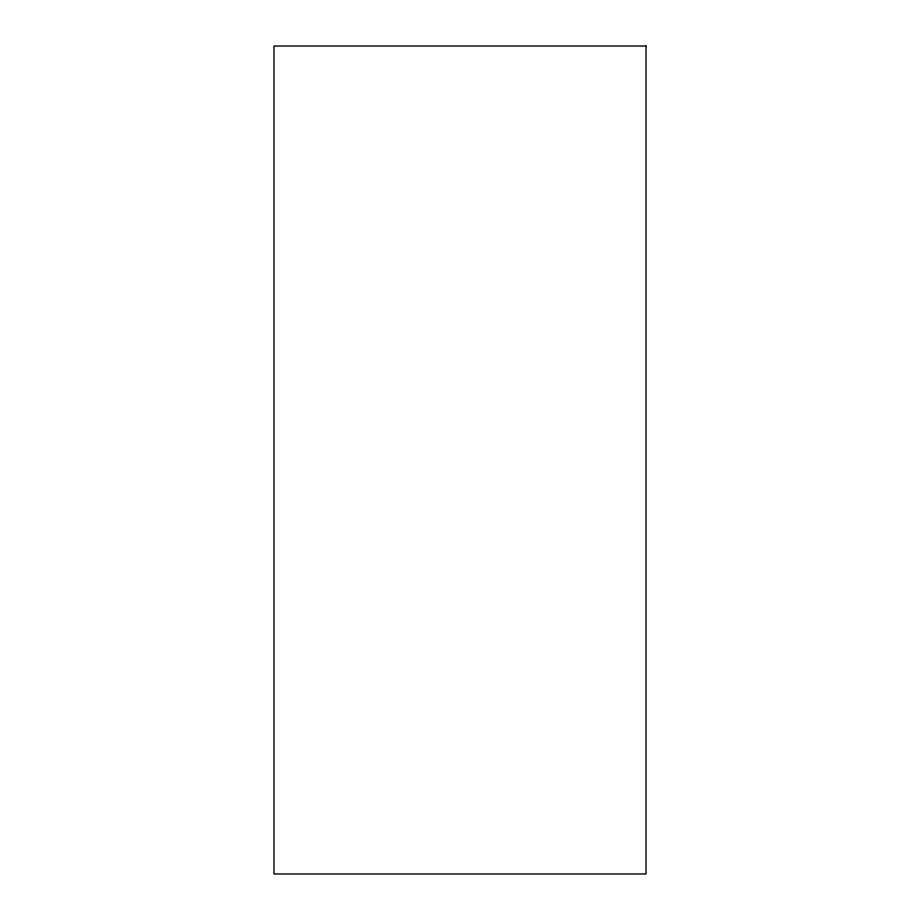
<?xml version="1.0" encoding="UTF-8"?>
<svg xmlns="http://www.w3.org/2000/svg" width="920" height="920" viewBox="0 0 920 920"><rect width="100%" height="100%" fill="white"/><g stroke="black" fill="none" stroke-linecap="round" stroke-linejoin="round"><path stroke-width="1.38" d="M646.001 46L273.999 46L273.999 874L646.001 874L646.001 46"/></g></svg>
